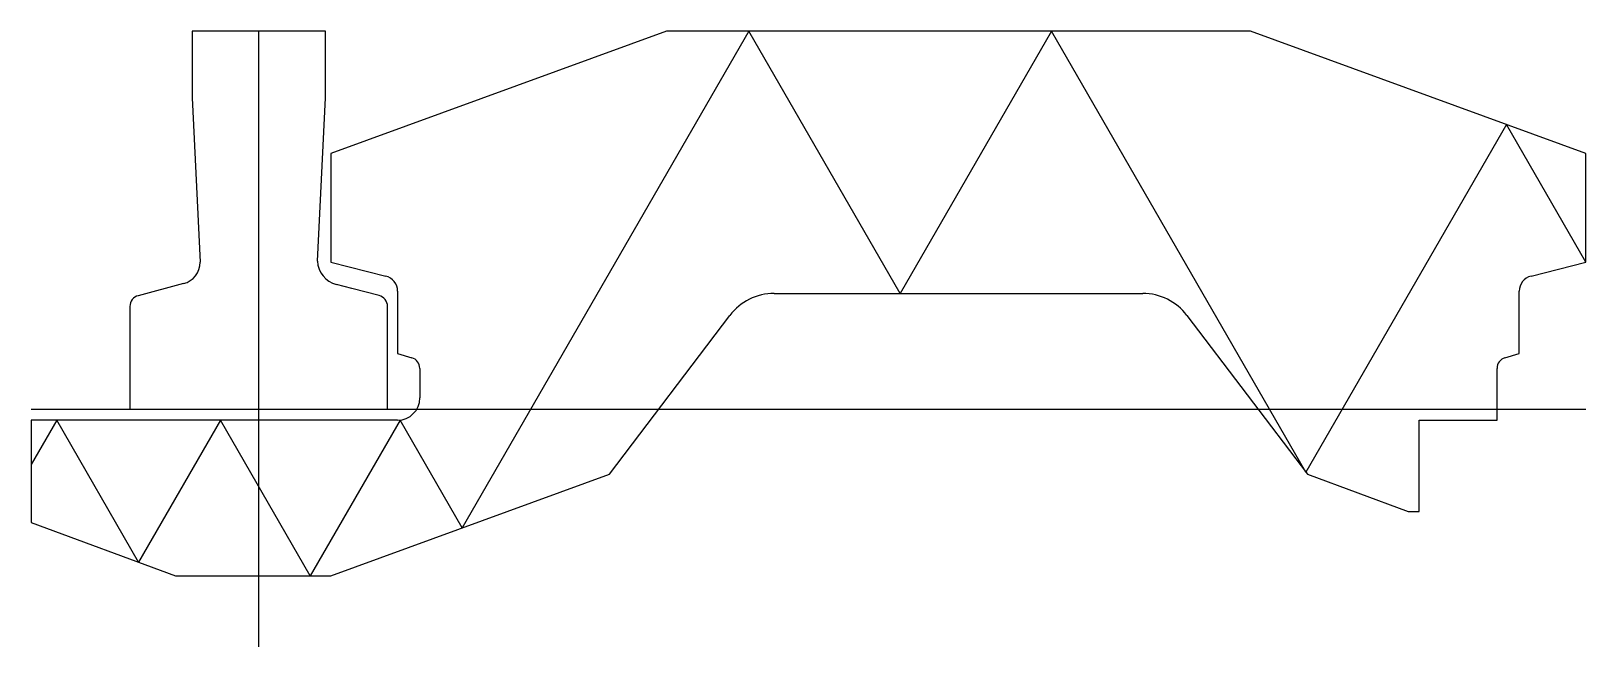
# Model space of a CAD drawing. Extents: x -102 to 598, y -107 to 170.
import ezdxf

# ---------------------------------------------------------------- set-up
doc = ezdxf.new("R2010")
doc.units = 0
doc.layers.get('0').update_dxf_attribs({"linetype": 'CONTINUOUS'})

msp = doc.modelspace()

# ---------------------------------------------------------------- linework, layer by layer
at = {"linetype": 'CONTINUOUS'}
for p, q in [((30, 170), (-30, 170)), ((-30, 170), (-30, 140)), ((0, -107), (0, 170)), ((30, 140), (30, 170)), ((183.5, 170), (32.5, 115)), ((220.61, 170), (91.59, -53.47)), ((446.5, 170), (183.5, 170)), ((288.73, 52), (220.61, 170)), ((356.86, 170), (288.73, 52)), ((471.38, -28.35), (356.86, 170)), ((597.5, 115), (446.5, 170)), ((-30, 140), (-26.37, 66.01)), ((26.39, 66.58), (30, 140)), ((561.68, 128.05), (471.38, -28.35)), ((597.5, 66), (561.68, 128.05)), ((32.5, 115), (32.5, 66)), ((597.5, 66), (597.5, 115)), ((32.5, 66), (57.2, 59.83)), ((572.8, 59.83), (597.5, 66)), ((-33.82, 56.42), (-54.28, 50.99)), ((41.89, 54.28), (35, 56)), ((54.2, 51.01), (41.89, 54.28)), ((62.5, 53.03), (62.5, 25)), ((232.02, 52), (397.98, 52)), ((567.5, 25), (567.5, 53.03)), ((-58, 46.16), (-58, 0)), ((58, 0), (58, 46.16)), ((157.9, -29.3), (212.11, 42.11)), ((417.89, 42.11), (472.1, -29.3)), ((62.5, 25), (68.94, 23.07)), ((561.06, 23.07), (567.5, 25)), ((72.5, 18.28), (72.5, 5)), ((557.5, -5), (557.5, 18.28)), ((-102.5, 0), (597.5, 0)), ((-58, 0), (58, 0)), ((62.5, -5), (-102.5, -5)), ((-102.5, -5), (-102.5, -51)), ((-90.97, -5), (-102.5, -24.96)), ((-54.1, -68.87), (-90.97, -5)), ((-17.22, -5), (-54.1, -68.87)), ((23.19, -75), (-17.22, -5)), ((63.61, -5), (23.19, -75)), ((91.59, -53.47), (63.61, -5)), ((522.5, -46.1), (522.5, -5)), ((522.5, -5), (557.5, -5)), ((32.5, -75), (157.9, -29.3)), ((472.1, -29.3), (517.5, -46.1)), ((517.5, -46.1), (522.5, -46.1)), ((-102.5, -51), (-37.5, -75)), ((-37.5, -75), (32.5, -75))]:
    msp.add_line(p, q, dxfattribs=at)
for centre, radius, start, end in [((-36.39, 66.1), 10.02, 284.85906, 359.45719), ((37.75, 67.03), 11.37, 182.2792, 255.99817), ((55.5, 53.04), 7, 359.92172, 75.94482), ((574.5, 53.04), 7, 104.05518, 180.07828), ((-53, 46.16), 5, 104.83283, 179.96122), ((53, 46.16), 5, 0.04429, 76.11348), ((232.03, 27), 25, 90.0161, 142.81432), ((397.97, 27), 25, 37.18568, 89.9839), ((67.5, 18.28), 5, 359.97883, 73.26175), ((562.5, 18.28), 5, 106.73825, 180.02117), ((62.5, 5), 10, 270, 0)]:
    msp.add_arc(centre, radius, start, end, dxfattribs=at)

doc.saveas('drawing.dxf')
